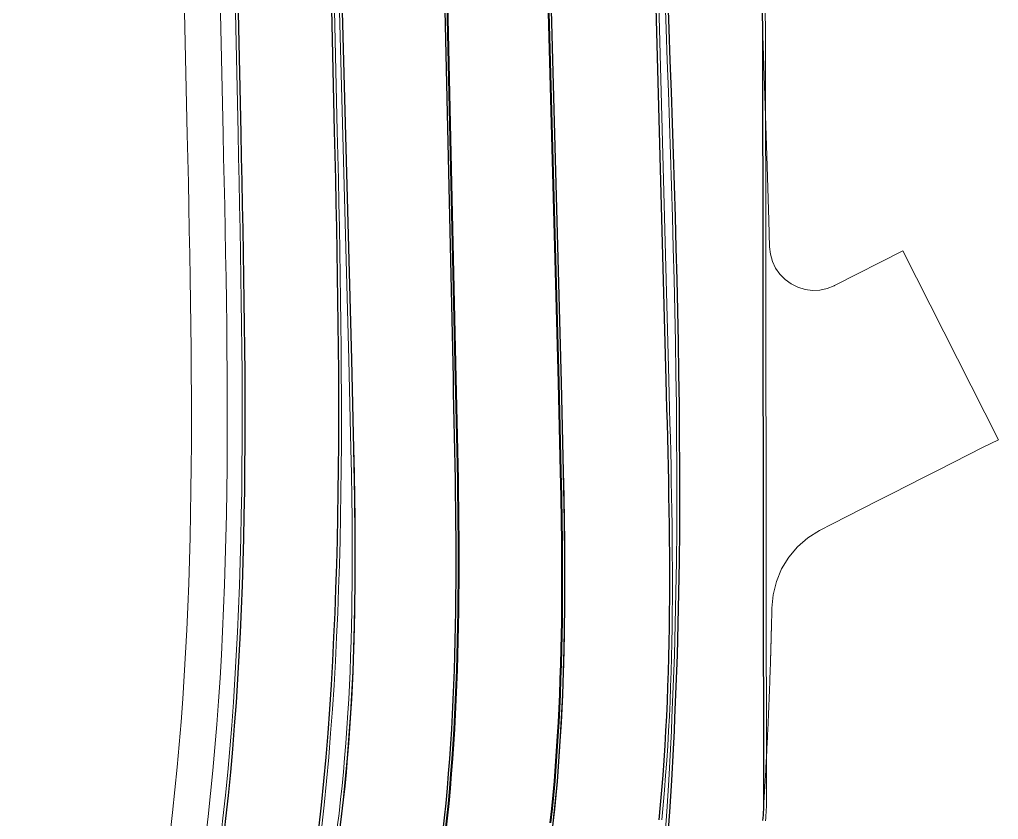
# Model space of a CAD drawing. Header units: metres. Extents: x 105145 to 106173, y 111785 to 118130.
# Drawn here: x 105385.7 to 105451.3, y 113144.6 to 113198.1 of the extents above; entities that cross this region are included whole.
import ezdxf

# ---------------------------------------------------------------- set-up
doc = ezdxf.new("R2010")
doc.units = ezdxf.units.M
for name, color, linetype, lineweight in [('10-PAV-BOCACALLE', 9, 'CONTINUOUS', 13), ('10-PAV-CALZADA-BRT', 12, 'CONTINUOUS', 30), ('10-PAV-CALZADA-MIXTA', 8, 'CONTINUOUS', 30), ('10-PAV-CICLORUTA', 76, 'CONTINUOUS', 18), ('10-PAV-ESTACION-TM', 1, 'CONTINUOUS', 40), ('10-PAV-SARDINEL', 252, 'CONTINUOUS', 13)]:
    doc.layers.add(name, color=color, linetype=linetype, lineweight=lineweight)

msp = doc.modelspace()

# ---------------------------------------------------------------- linework, layer by layer
at = {"layer": '10-PAV-BOCACALLE'}
msp.add_lwpolyline([(105435.5565, 113145.393), (105435.4855, 113197.6838), (105435.7793, 113189.0087), (105435.9131, 113184.6509), (105435.9615, 113182.8947), (105436.0165, 113182.3971), (105436.1536, 113181.9156), (105436.3688, 113181.4635), (105436.6561, 113181.0536), (105437.0077, 113180.6971), (105437.4136, 113180.4041), (105437.8626, 113180.1826), (105438.3422, 113180.039), (105438.839, 113179.9771), (105439.3392, 113179.9986), (105439.8289, 113180.1031), (105440.2943, 113180.2875), (105440.3179, 113180.2991), (105444.8799, 113182.6139), (105451.2911, 113169.9785), (105450.2799, 113169.4659), (105449.2685, 113168.9533), (105448.2573, 113168.4407), (105447.2461, 113167.9281), (105446.2349, 113167.4155), (105445.2237, 113166.9031), (105444.2123, 113166.3905), (105443.2011, 113165.8779), (105442.1899, 113165.3653), (105441.1787, 113164.8527), (105440.1675, 113164.3401), (105439.2959, 113163.8969), (105438.5242, 113163.4073), (105437.8359, 113162.8063), (105437.2467, 113162.1076), (105436.7706, 113161.3276), (105436.4184, 113160.4844), (105436.1983, 113159.5974), (105436.1155, 113158.6873), (105436.1143, 113158.6277), (105436.1131, 113158.5681), (105436.1119, 113158.5085), (105436.1109, 113158.4489), (105436.1097, 113158.3893), (105436.1085, 113158.3297), (105436.1073, 113158.2701), (105436.1061, 113158.2105), (105436.1049, 113158.1509), (105436.1037, 113158.0911), (105436.1025, 113158.0315), (105436.1017, 113157.9921), (105436.1007, 113157.9587), (105436.0999, 113157.9253), (105436.0989, 113157.8921), (105436.0981, 113157.8587), (105436.0973, 113157.8253), (105436.0963, 113157.7921), (105436.0955, 113157.7587), (105436.0945, 113157.7253), (105436.0937, 113157.6921), (105436.0929, 113157.6587), (105436.0919, 113157.6253), (105436.0911, 113157.5935), (105436.0903, 113157.5615), (105436.0895, 113157.5295), (105436.0887, 113157.4977), (105436.0877, 113157.4657), (105436.0869, 113157.4339), (105436.0861, 113157.4019), (105436.0851, 113157.3699), (105436.0845, 113157.3381), (105436.0835, 113157.3061), (105436.0827, 113157.2743), (105436.0819, 113157.2427), (105436.0811, 113157.2121), (105436.0803, 113157.1817), (105436.0793, 113157.1511), (105436.0787, 113157.1205), (105436.0779, 113157.0901), (105436.0769, 113157.0597), (105436.0761, 113157.0291), (105436.0753, 113156.9985), (105436.0745, 113156.9681), (105436.0737, 113156.9377), (105436.0729, 113156.9071), (105436.0721, 113156.8773), (105436.0713, 113156.8481), (105436.0705, 113156.8191), (105436.0697, 113156.7901), (105436.0691, 113156.7609), (105436.0683, 113156.7319), (105436.0675, 113156.7027), (105436.0667, 113156.6737), (105436.0659, 113156.6445), (105436.0651, 113156.6155), (105436.0643, 113156.5865), (105436.0635, 113156.5573), (105436.0627, 113156.5293), (105436.0621, 113156.5017), (105436.0613, 113156.4739), (105436.0605, 113156.4463), (105436.0599, 113156.4187), (105436.0591, 113156.3909), (105436.0583, 113156.3633), (105436.0577, 113156.3357), (105436.0569, 113156.3079), (105436.0561, 113156.2803), (105436.0553, 113156.2527), (105436.0547, 113156.2249), (105436.0539, 113156.1987), (105436.0531, 113156.1725), (105436.0525, 113156.1461), (105436.0517, 113156.1199), (105436.0511, 113156.0937), (105436.0503, 113156.0673), (105436.0497, 113156.0411), (105436.0489, 113156.0149), (105436.0483, 113155.9887), (105436.0475, 113155.9623), (105436.0467, 113155.9361), (105436.0461, 113155.9103), (105436.0453, 113155.8853), (105436.0447, 113155.8605), (105436.0441, 113155.8357), (105436.0433, 113155.8109), (105436.0427, 113155.7859), (105436.0419, 113155.7611), (105436.0413, 113155.7363), (105436.0407, 113155.7115), (105436.0399, 113155.6867), (105436.0393, 113155.6619), (105436.0387, 113155.6371), (105436.0379, 113155.6129), (105436.0373, 113155.5895), (105436.0367, 113155.5659), (105436.0359, 113155.5425), (105436.0353, 113155.5191), (105436.0347, 113155.4957), (105436.0341, 113155.4723), (105436.0335, 113155.4489), (105436.0327, 113155.4255), (105436.0321, 113155.4021), (105436.0315, 113155.3787), (105436.0309, 113155.3553), (105436.0263, 113155.2219), (105436.0201, 113155.0401), (105436.0139, 113154.8583), (105436.0077, 113154.6765), (105436.0015, 113154.4947), (105435.9953, 113154.3129), (105435.9891, 113154.1311), (105435.9827, 113153.9493), (105435.9765, 113153.7675), (105435.9703, 113153.5859), (105435.9641, 113153.4039), (105435.9579, 113153.2223), (105435.9505, 113153.0403), (105435.9429, 113152.8583), (105435.9355, 113152.6765), (105435.9279, 113152.4945), (105435.9205, 113152.3127), (105435.9131, 113152.1307), (105435.9055, 113151.9487), (105435.8981, 113151.7669), (105435.8905, 113151.5849), (105435.8831, 113151.4031), (105435.8755, 113151.2211), (105435.8679, 113151.0391), (105435.8591, 113150.8571), (105435.8503, 113150.6751), (105435.8415, 113150.4931), (105435.8325, 113150.3111), (105435.8237, 113150.1289), (105435.8149, 113149.9469), (105435.8061, 113149.7649), (105435.7973, 113149.5829), (105435.7885, 113149.4009), (105435.7797, 113149.2187), (105435.7709, 113149.0367), (105435.7615, 113148.8547), (105435.7513, 113148.6725), (105435.7411, 113148.4905), (105435.7309, 113148.3083), (105435.7207, 113148.1261), (105435.7105, 113147.9439), (105435.7003, 113147.7619), (105435.6901, 113147.5797), (105435.6799, 113147.3975), (105435.6697, 113147.2155), (105435.6595, 113147.0333), (105435.6493, 113146.8511), (105435.6381, 113146.6689), (105435.6265, 113146.4867), (105435.6149, 113146.3045), (105435.6031, 113146.1223), (105435.5915, 113145.9401), (105435.5799, 113145.7579), (105435.5683, 113145.5757), (105435.5565, 113145.393)], close=True, dxfattribs=at)
at = {"layer": '10-PAV-CALZADA-BRT'}
for points in [[(105385.7241, 113054.1819), (105401.5265, 113116.9597), (105402.4979, 113120.8335), (105402.9759, 113122.7623), (105403.7541, 113125.9773), (105404.3529, 113128.5431), (105405.0365, 113131.6235), (105405.5951, 113134.3151), (105406.1715, 113137.3397), (105406.6407, 113140.0869), (105407.0849, 113143.0823), (105407.4275, 113145.8607), (105407.6991, 113148.6471), (105407.9187, 113151.6671), (105408.0599, 113154.4505), (105408.1569, 113157.5281), (105408.1985, 113160.2767), (105408.2033, 113163.4319), (105408.1783, 113166.0667), (105408.1199, 113169.3739), (105408.0741, 113171.3607), (105407.9709, 113175.3529), (105406.4781, 113231.1139), (105405.4139, 113278.6168)], [(105402.3219, 113062.7675), (105415.5729, 113115.4095), (105416.5443, 113119.2833), (105417.0223, 113121.2121), (105417.8005, 113124.4271), (105418.3995, 113126.9929), (105419.0829, 113130.0733), (105419.6417, 113132.7649), (105420.2179, 113135.7895), (105420.6871, 113138.5367), (105421.1315, 113141.5321), (105421.4741, 113144.3105), (105421.7455, 113147.0969), (105421.9651, 113150.1169), (105422.1063, 113152.9003), (105422.2035, 113155.9779), (105422.2451, 113158.7265), (105422.2499, 113161.8817), (105422.2249, 113164.5165), (105422.1665, 113167.8237), (105422.1205, 113169.8105), (105422.0173, 113173.8027), (105419.8137, 113256.1177)], [(105426.8113, 113256.3051), (105429.0149, 113173.9899), (105429.0407, 113173.0215), (105429.0663, 113172.0521), (105429.0915, 113171.0817), (105429.1157, 113170.1123), (105429.1389, 113169.1403), (105429.1607, 113168.1673), (105429.1809, 113167.1933), (105429.1993, 113166.2183), (105429.2153, 113165.2423), (105429.2289, 113164.2651), (105429.2397, 113163.2869), (105429.2475, 113162.3079), (105429.2519, 113161.3277), (105429.2527, 113160.3465), (105429.2497, 113159.3643), (105429.2425, 113158.3811), (105429.2307, 113157.3971), (105429.2141, 113156.4121), (105429.1925, 113155.4261), (105429.1655, 113154.4393), (105429.1329, 113153.4517), (105429.0943, 113152.4633), (105429.0495, 113151.4741), (105428.9983, 113150.4843), (105428.9401, 113149.4939), (105428.8749, 113148.5029), (105428.8021, 113147.5115), (105428.7219, 113146.5197), (105428.6335, 113145.5275), (105428.5369, 113144.5351)], [(105413.476, 113231.2859), (105414.7571, 113174.1009), (105414.7787, 113173.1323), (105414.8001, 113172.1629), (105414.8209, 113171.1925), (105414.8409, 113170.2229), (105414.8599, 113169.2509), (105414.8777, 113168.2779), (105414.8937, 113167.3039), (105414.9077, 113166.3289), (105414.9197, 113165.3529), (105414.9293, 113164.3759), (105414.9361, 113163.3979), (105414.9397, 113162.4189), (105414.9403, 113161.4389), (105414.9371, 113160.4579), (105414.9301, 113159.4759), (105414.9189, 113158.4931), (105414.9035, 113157.5093), (105414.8833, 113156.5245), (105414.8579, 113155.5389), (105414.8273, 113154.5525), (105414.7913, 113153.5653), (105414.7493, 113152.5773), (105414.7013, 113151.5887), (105414.6467, 113150.5993), (105414.5853, 113149.6095), (105414.5171, 113148.6191), (105414.4415, 113147.6281), (105414.3583, 113146.6369), (105414.2673, 113145.6453), (105414.1681, 113144.6535), (105414.0605, 113143.6619)]]:
    msp.add_lwpolyline(points, dxfattribs=at)
at = {"layer": '10-PAV-CALZADA-MIXTA'}
for points in [[(105404.8659, 113278.6043), (105406.8061, 113190.6385), (105406.8415, 113189.0259), (105406.8765, 113187.4135), (105406.9105, 113185.8009), (105406.9429, 113184.1883), (105406.9731, 113182.5757), (105407.0011, 113180.9631), (105407.0257, 113179.3503), (105407.0469, 113177.7375), (105407.0639, 113176.1247), (105407.0763, 113174.5119), (105407.0837, 113172.8991), (105407.0853, 113171.2861), (105407.0809, 113169.6733), (105407.0699, 113168.0603), (105407.0515, 113166.4475), (105407.0257, 113164.8349), (105406.9915, 113163.2223), (105406.9487, 113161.6099), (105406.8965, 113159.9979), (105406.8349, 113158.3863), (105406.7629, 113156.7749), (105406.6801, 113155.1641), (105406.5861, 113153.5541), (105406.4803, 113151.9445), (105406.3623, 113150.3359), (105406.2317, 113148.7283), (105406.0875, 113147.1219), (105405.9297, 113145.5167), (105405.7577, 113143.9131)], [(105433.2158, 113262.6514), (105435.4855, 113197.6838), (105435.5565, 113145.393), (105435.5449, 113145.2111), (105435.5333, 113145.0289), (105435.5217, 113144.8467), (105435.5099, 113144.6645), (105435.4969, 113144.4821)], [(105399.3976, 113143.3663), (105399.5465, 113144.6083), (105399.7125, 113146.1559), (105399.8649, 113147.7067), (105400.0043, 113149.2607), (105400.1309, 113150.8179), (105400.2453, 113152.3781), (105400.3481, 113153.9409), (105400.4395, 113155.5065), (105400.52, 113157.075), (105400.5901, 113158.6453), (105400.6505, 113160.2185), (105400.7013, 113161.7939), (105400.7433, 113163.3715), (105400.7767, 113164.9513), (105400.8021, 113166.5333), (105400.8201, 113168.1173), (105400.8309, 113169.7033), (105400.8353, 113171.2915), (105400.8337, 113172.8815), (105400.8265, 113174.4737), (105400.8141, 113176.0677), (105400.7973, 113177.6635), (105400.7763, 113179.2615), (105400.7519, 113180.8613), (105400.7243, 113182.4631), (105400.6941, 113184.0667), (105400.6617, 113185.6753), (105400.6279, 113187.2819), (105400.5931, 113188.8905), (105400.5575, 113190.5011), (105399.489, 113238.952)], [(105429.1223, 113142.9793), (105429.2731, 113145.0707), (105429.4069, 113147.1631), (105429.5243, 113149.2565), (105429.5836, 113150.4828), (105429.6255, 113151.3509), (105429.7119, 113153.4459), (105429.7837, 113155.5415), (105429.8417, 113157.6373), (105429.8865, 113159.7337), (105429.9189, 113161.8301), (105429.9397, 113163.9269), (105429.9493, 113166.0237), (105429.9487, 113168.1205), (105429.9383, 113170.2171), (105429.9189, 113172.3139), (105429.8915, 113174.4105), (105429.8563, 113176.5069), (105429.8143, 113178.6033), (105429.7659, 113180.6995), (105429.7123, 113182.7955), (105429.6537, 113184.8915), (105429.5909, 113186.9873), (105429.5247, 113189.0831), (105429.4557, 113191.1787), (105429.3847, 113193.2743), (105429.3123, 113195.3699), (105429.2391, 113197.4653), (105428.7073, 113212.6941)]]:
    msp.add_lwpolyline(points, dxfattribs=at)
at = {"layer": '10-PAV-CICLORUTA'}
for points in [[(105395.7823, 113143.4097), (105395.9687, 113145.0087), (105396.1313, 113146.5239), (105396.2807, 113148.0435), (105396.4173, 113149.5675), (105396.5417, 113151.0955), (105396.6539, 113152.6277), (105396.7549, 113154.1639), (105396.8447, 113155.7037), (105396.9241, 113157.2475), (105396.9933, 113158.7947), (105397.0527, 113160.3455), (105397.1029, 113161.8997), (105397.1443, 113163.4573), (105397.1773, 113165.0183), (105397.2025, 113166.5825), (105397.2203, 113168.1501), (105397.2311, 113169.7207), (105397.2355, 113171.2945), (105397.2337, 113172.8715), (105397.2265, 113174.4515), (105397.2143, 113176.0347), (105397.1975, 113177.6209), (105397.1767, 113179.2103), (105397.1523, 113180.8027), (105397.1249, 113182.3981), (105397.0947, 113183.9967), (105397.0625, 113185.6029), (105397.0287, 113187.2061), (105396.9939, 113188.8125), (105396.9585, 113190.4219), (105395.8943, 113238.6699)], [(105398.2937, 113238.7227), (105399.3579, 113190.4745), (105399.3579, 113190.4745), (105399.3933, 113188.8645), (105399.4281, 113187.2567), (105399.4619, 113185.6513), (105399.4943, 113184.0433), (105399.5245, 113182.4413), (105399.5519, 113180.8417), (105399.5765, 113179.2443), (105399.5975, 113177.6493), (105399.6143, 113176.0567), (105399.6265, 113174.4663), (105399.6337, 113172.8781), (105399.6353, 113171.2925), (105399.6311, 113169.7091), (105399.6201, 113168.1283), (105399.6023, 113166.5497), (105399.5769, 113164.9737), (105399.5435, 113163.4001), (105399.5019, 113161.8291), (105399.4511, 113160.2607), (105399.3911, 113158.6951), (105399.3213, 113157.1323), (105399.2411, 113155.5723), (105399.1503, 113154.0153), (105399.0483, 113152.4613), (105398.9345, 113150.9105), (105398.8085, 113149.3629), (105398.6703, 113147.8189), (105398.5187, 113146.2785), (105398.3539, 113144.7419), (105398.1753, 113143.2091)]]:
    msp.add_lwpolyline(points, dxfattribs=at)
at = {"layer": '10-PAV-ESTACION-TM'}
for points in [[(105420.202, 113234.1397), (105421.8174, 113173.7974), (105421.9206, 113169.8056), (105421.9666, 113167.8195), (105421.9987, 113166.1667), (105422.0249, 113164.5137), (105422.0404, 113163.1972), (105422.0499, 113161.8807), (105422.0528, 113160.8297), (105422.0512, 113159.779), (105422.0451, 113158.7282), (105422.0357, 113157.8128), (105422.0218, 113156.8975), (105422.0036, 113155.9825), (105421.9774, 113154.9575), (105421.945, 113153.9329), (105421.9065, 113152.9085), (105421.8657, 113151.9817), (105421.8187, 113151.0552), (105421.7655, 113150.1291), (105421.7004, 113149.1234), (105421.6272, 113148.1183), (105421.5462, 113147.1138), (105421.4638, 113146.1859), (105421.3735, 113145.2588), (105421.2753, 113144.3325)], [(105414.2592, 113143.6395), (105414.367, 113144.6328), (105414.4664, 113145.6262), (105414.5576, 113146.6194), (105414.6409, 113147.6122), (105414.7166, 113148.6047), (105414.7849, 113149.5965), (105414.8464, 113150.5876), (105414.9011, 113151.5784), (105414.9491, 113152.5682), (105414.9912, 113153.5574), (105415.0272, 113154.5458), (105415.0578, 113155.5332), (105415.0833, 113156.5199), (105415.1035, 113157.5057), (105415.1189, 113158.4904), (105415.1301, 113159.4741), (105415.1371, 113160.4569), (105415.1403, 113161.4387), (105415.1397, 113162.4193), (105415.1361, 113163.399), (105415.1293, 113164.3776), (105415.1197, 113165.3552), (105415.1077, 113166.3316), (105415.0937, 113167.307), (105415.0777, 113168.2814), (105415.0599, 113169.2547), (105415.0409, 113170.2269), (105415.0209, 113171.1967), (105415.0001, 113172.1673), (105414.9787, 113173.1368), (105414.9571, 113174.1054), (105413.6759, 113231.2904)]]:
    msp.add_lwpolyline(points, dxfattribs=at)
at = {"layer": '10-PAV-SARDINEL'}
for points in [[(105405.7577, 113143.9131), (105405.9297, 113145.5167), (105406.0875, 113147.1219), (105406.2317, 113148.7283), (105406.3623, 113150.3359), (105406.4803, 113151.9445), (105406.5861, 113153.5541), (105406.6801, 113155.1641), (105406.7629, 113156.7749), (105406.8349, 113158.3863), (105406.8965, 113159.9979), (105406.9487, 113161.6099), (105406.9915, 113163.2223), (105407.0257, 113164.8349), (105407.0515, 113166.4475), (105407.0699, 113168.0603), (105407.0809, 113169.6733), (105407.0853, 113171.2861), (105407.0837, 113172.8991), (105407.0763, 113174.5119), (105407.0639, 113176.1247), (105407.0469, 113177.7375), (105407.0257, 113179.3503), (105407.0011, 113180.9631), (105406.9731, 113182.5757), (105406.9429, 113184.1883), (105406.9105, 113185.8009), (105406.8765, 113187.4135), (105406.8415, 113189.0259), (105406.8061, 113190.6385), (105404.8659, 113278.6043)], [(105405.066, 113278.6056), (105407.0061, 113190.6429), (105407.0415, 113189.0303), (105407.0765, 113187.4178), (105407.1105, 113185.805), (105407.1429, 113184.1922), (105407.1731, 113182.5793), (105407.2011, 113180.9664), (105407.2257, 113179.3532), (105407.2469, 113177.7399), (105407.2639, 113176.1265), (105407.2763, 113174.5131), (105407.2837, 113172.8997), (105407.2853, 113171.286), (105407.2809, 113169.6724), (105407.2699, 113168.0585), (105407.2515, 113166.4448), (105407.2257, 113164.8312), (105407.1915, 113163.2176), (105407.1486, 113161.604), (105407.0964, 113159.9909), (105407.0348, 113158.3781), (105406.9627, 113156.7653), (105406.8798, 113155.1531), (105406.7858, 113153.5417), (105406.6799, 113151.9307), (105406.5617, 113150.3205), (105406.431, 113148.7113), (105406.2866, 113147.1032), (105406.1287, 113145.4963), (105405.9565, 113143.8909)], [(105435.4969, 113144.4821), (105435.5099, 113144.6645), (105435.5217, 113144.8467), (105435.5333, 113145.0289), (105435.5449, 113145.2111), (105435.5565, 113145.393), (105435.4855, 113197.6838), (105433.2158, 113262.6514)], [(105433.4157, 113262.6584), (105435.6854, 113197.6908), (105435.6855, 113197.6841), (105435.7565, 113145.3932), (105435.7561, 113145.3803), (105435.7445, 113145.1984), (105435.7329, 113145.0162), (105435.7213, 113144.8339), (105435.7095, 113144.651), (105435.6964, 113144.4679)], [(105428.5369, 113144.5351), (105428.6335, 113145.5275), (105428.7219, 113146.5197), (105428.8021, 113147.5115), (105428.8749, 113148.5029), (105428.9401, 113149.4939), (105428.9983, 113150.4843), (105429.0495, 113151.4741), (105429.0943, 113152.4633), (105429.1329, 113153.4517), (105429.1655, 113154.4393), (105429.1925, 113155.4261), (105429.2141, 113156.4121), (105429.2307, 113157.3971), (105429.2425, 113158.3811), (105429.2497, 113159.3643), (105429.2527, 113160.3465), (105429.2519, 113161.3277), (105429.2475, 113162.3079), (105429.2397, 113163.2869), (105429.2289, 113164.2651), (105429.2153, 113165.2423), (105429.1993, 113166.2183), (105429.1809, 113167.1933), (105429.1607, 113168.1673), (105429.1389, 113169.1403), (105429.1157, 113170.1123), (105429.0915, 113171.0817), (105429.0663, 113172.0521), (105429.0407, 113173.0215), (105429.0149, 113173.9899), (105426.8113, 113256.3051)], [(105427.1047, 113252.8177), (105429.2148, 113173.9953), (105429.2406, 113173.0268), (105429.2662, 113172.0574), (105429.2914, 113171.0868), (105429.3156, 113170.1172), (105429.3388, 113169.145), (105429.3607, 113168.1716), (105429.3809, 113167.1973), (105429.3993, 113166.2219), (105429.4153, 113165.2454), (105429.4289, 113164.2676), (105429.4397, 113163.2888), (105429.4475, 113162.3092), (105429.4519, 113161.3283), (105429.4527, 113160.3464), (105429.4497, 113159.3633), (105429.4425, 113158.3792), (105429.4307, 113157.3942), (105429.4141, 113156.4082), (105429.3925, 113155.4212), (105429.3654, 113154.4333), (105429.3328, 113153.4445), (105429.2941, 113152.4549), (105429.2493, 113151.4645), (105429.198, 113150.4733), (105429.1398, 113149.4815), (105429.0745, 113148.4891), (105429.0015, 113147.4962), (105428.9212, 113146.5028), (105428.8327, 113145.509), (105428.7359, 113144.5149)], [(105399.199, 113143.3902), (105399.3478, 113144.6309), (105399.5136, 113146.1764), (105399.6658, 113147.7255), (105399.8051, 113149.2778), (105399.9315, 113150.8333), (105400.0458, 113152.3925), (105400.1485, 113153.9533), (105400.2398, 113155.5175), (105400.3203, 113157.0846), (105400.3903, 113158.6536), (105400.4506, 113160.2256), (105400.5014, 113161.7998), (105400.5434, 113163.3763), (105400.5767, 113164.955), (105400.6021, 113166.5361), (105400.6201, 113168.1192), (105400.6309, 113169.7043), (105400.6353, 113171.2919), (105400.6337, 113172.881), (105400.6265, 113174.4725), (105400.6141, 113176.0659), (105400.5973, 113177.6612), (105400.5763, 113179.2587), (105400.5519, 113180.8581), (105400.5243, 113182.4595), (105400.4941, 113184.0628), (105400.4617, 113185.6712), (105400.4279, 113187.2777), (105400.3931, 113188.8862), (105400.3575, 113190.4967), (105399.289, 113238.9476)], [(105399.489, 113238.952), (105400.5575, 113190.5011), (105400.5931, 113188.8905), (105400.6279, 113187.2819), (105400.6617, 113185.6753), (105400.6941, 113184.0667), (105400.7243, 113182.4631), (105400.7519, 113180.8613), (105400.7763, 113179.2615), (105400.7973, 113177.6635), (105400.8141, 113176.0677), (105400.8265, 113174.4737), (105400.8337, 113172.8815), (105400.8353, 113171.2915), (105400.8309, 113169.7033), (105400.8201, 113168.1173), (105400.8021, 113166.5333), (105400.7767, 113164.9513), (105400.7433, 113163.3715), (105400.7013, 113161.7939), (105400.6505, 113160.2185), (105400.5901, 113158.6453), (105400.52, 113157.075), (105400.4395, 113155.5065), (105400.3481, 113153.9409), (105400.2453, 113152.3781), (105400.1309, 113150.8179), (105400.0043, 113149.2607), (105399.8649, 113147.7067), (105399.7125, 113146.1559), (105399.5465, 113144.6083), (105399.3976, 113143.3663)], [(105421.2753, 113144.3325), (105421.3735, 113145.2588), (105421.4638, 113146.1859), (105421.5462, 113147.1138), (105421.6272, 113148.1183), (105421.7004, 113149.1234), (105421.7655, 113150.1291), (105421.8187, 113151.0552), (105421.8657, 113151.9817), (105421.9065, 113152.9085), (105421.945, 113153.9329), (105421.9774, 113154.9575), (105422.0036, 113155.9825), (105422.0218, 113156.8975), (105422.0357, 113157.8128), (105422.0451, 113158.7282), (105422.0512, 113159.779), (105422.0528, 113160.8297), (105422.0499, 113161.8807), (105422.0404, 113163.1972), (105422.0249, 113164.5137), (105421.9987, 113166.1667), (105421.9666, 113167.8195), (105421.9206, 113169.8056), (105421.8174, 113173.7974), (105420.1344, 113236.6645)], [(105420.3343, 113236.6695), (105422.0173, 113173.8027), (105422.1205, 113169.8105), (105422.1665, 113167.8237), (105422.1987, 113166.1702), (105422.2249, 113164.5165), (105422.2404, 113163.1991), (105422.2499, 113161.8817), (105422.2528, 113160.83), (105422.2512, 113159.7782), (105422.2451, 113158.7265), (105422.2357, 113157.8102), (105422.2218, 113156.894), (105422.2035, 113155.9779), (105422.1773, 113154.9518), (105422.1449, 113153.926), (105422.1063, 113152.9003), (105422.0654, 113151.9722), (105422.0184, 113151.0444), (105421.9651, 113150.1169), (105421.8999, 113149.1097), (105421.8266, 113148.103), (105421.7455, 113147.0969), (105421.6629, 113146.1673), (105421.5725, 113145.2385), (105421.4741, 113144.3105)], [(105407.0086, 113144.0329), (105407.1226, 113144.9575), (105407.2287, 113145.8827), (105407.3269, 113146.809), (105407.4174, 113147.7361), (105407.4998, 113148.664), (105407.5808, 113149.6685), (105407.654, 113150.6736), (105407.7191, 113151.6793), (105407.7723, 113152.6054), (105407.8193, 113153.5319), (105407.8601, 113154.4587), (105407.8986, 113155.4831), (105407.9309, 113156.5077), (105407.957, 113157.5327), (105407.9752, 113158.4477), (105407.9891, 113159.363), (105407.9985, 113160.2784), (105408.0046, 113161.3292), (105408.0062, 113162.3799), (105408.0033, 113163.4309), (105407.9938, 113164.7474), (105407.9783, 113166.0639), (105407.9521, 113167.7169), (105407.92, 113169.3697), (105407.8742, 113171.3558), (105407.771, 113175.3476), (105406.2782, 113231.109)], [(105406.4781, 113231.1139), (105407.9709, 113175.3529), (105408.0741, 113171.3607), (105408.1199, 113169.3739), (105408.1521, 113167.7204), (105408.1783, 113166.0667), (105408.1938, 113164.7493), (105408.2033, 113163.4319), (105408.2062, 113162.3802), (105408.2046, 113161.3284), (105408.1985, 113160.2767), (105408.1891, 113159.3604), (105408.1752, 113158.4442), (105408.1569, 113157.5281), (105408.1308, 113156.502), (105408.0985, 113155.4762), (105408.0599, 113154.4505), (105408.019, 113153.5224), (105407.972, 113152.5946), (105407.9187, 113151.6671), (105407.8535, 113150.6599), (105407.7802, 113149.6532), (105407.6991, 113148.6471), (105407.6165, 113147.7175), (105407.5259, 113146.7887), (105407.4275, 113145.8607), (105407.3212, 113144.9336), (105407.207, 113144.0075)], [(105414.0605, 113143.6619), (105414.1681, 113144.6535), (105414.2673, 113145.6453), (105414.3583, 113146.6369), (105414.4415, 113147.6281), (105414.5171, 113148.6191), (105414.5853, 113149.6095), (105414.6467, 113150.5993), (105414.7013, 113151.5887), (105414.7493, 113152.5773), (105414.7913, 113153.5653), (105414.8273, 113154.5525), (105414.8579, 113155.5389), (105414.8833, 113156.5245), (105414.9035, 113157.5093), (105414.9189, 113158.4931), (105414.9301, 113159.4759), (105414.9371, 113160.4579), (105414.9403, 113161.4389), (105414.9397, 113162.4189), (105414.9361, 113163.3979), (105414.9293, 113164.3759), (105414.9197, 113165.3529), (105414.9077, 113166.3289), (105414.8937, 113167.3039), (105414.8777, 113168.2779), (105414.8599, 113169.2509), (105414.8409, 113170.2229), (105414.8209, 113171.1925), (105414.8001, 113172.1629), (105414.7787, 113173.1323), (105414.7571, 113174.1009), (105413.476, 113231.2859)], [(105413.6759, 113231.2904), (105414.9571, 113174.1054), (105414.9787, 113173.1368), (105415.0001, 113172.1673), (105415.0209, 113171.1967), (105415.0409, 113170.2269), (105415.0599, 113169.2547), (105415.0777, 113168.2814), (105415.0937, 113167.307), (105415.1077, 113166.3316), (105415.1197, 113165.3552), (105415.1293, 113164.3776), (105415.1361, 113163.399), (105415.1397, 113162.4193), (105415.1403, 113161.4387), (105415.1371, 113160.4569), (105415.1301, 113159.4741), (105415.1189, 113158.4904), (105415.1035, 113157.5057), (105415.0833, 113156.5199), (105415.0578, 113155.5332), (105415.0272, 113154.5458), (105414.9912, 113153.5574), (105414.9491, 113152.5682), (105414.9011, 113151.5784), (105414.8464, 113150.5876), (105414.7849, 113149.5965), (105414.7166, 113148.6047), (105414.6409, 113147.6122), (105414.5576, 113146.6194), (105414.4664, 113145.6262), (105414.367, 113144.6328), (105414.2592, 113143.6395)], [(105428.9229, 113142.9946), (105429.0736, 113145.0843), (105429.2072, 113147.1746), (105429.3246, 113149.267), (105429.3838, 113150.4925), (105429.4257, 113151.3598), (105429.5121, 113153.4534), (105429.5838, 113155.5477), (105429.6418, 113157.6422), (105429.6865, 113159.7374), (105429.7189, 113161.8327), (105429.7397, 113163.9284), (105429.7493, 113166.0245), (105429.7487, 113168.12), (105429.7383, 113170.2157), (105429.7189, 113172.3117), (105429.6915, 113174.4075), (105429.6563, 113176.5032), (105429.6144, 113178.599), (105429.566, 113180.6947), (105429.5124, 113182.7902), (105429.4538, 113184.8857), (105429.391, 113186.9812), (105429.3248, 113189.0767), (105429.2558, 113191.172), (105429.1848, 113193.2675), (105429.1124, 113195.363), (105429.0392, 113197.4583), (105428.5074, 113212.6871)], [(105428.7073, 113212.6941), (105429.2391, 113197.4653), (105429.3123, 113195.3699), (105429.3847, 113193.2743), (105429.4557, 113191.1787), (105429.5247, 113189.0831), (105429.5909, 113186.9873), (105429.6537, 113184.8915), (105429.7123, 113182.7955), (105429.7659, 113180.6995), (105429.8143, 113178.6033), (105429.8563, 113176.5069), (105429.8915, 113174.4105), (105429.9189, 113172.3139), (105429.9383, 113170.2171), (105429.9487, 113168.1205), (105429.9493, 113166.0237), (105429.9397, 113163.9269), (105429.9189, 113161.8301), (105429.8865, 113159.7337), (105429.8417, 113157.6373), (105429.7837, 113155.5415), (105429.7119, 113153.4459), (105429.6255, 113151.3509), (105429.5836, 113150.4828), (105429.5243, 113149.2565), (105429.4069, 113147.1631), (105429.2731, 113145.0707), (105429.1223, 113142.9793)]]:
    msp.add_lwpolyline(points, dxfattribs=at)

doc.saveas('drawing.dxf')
